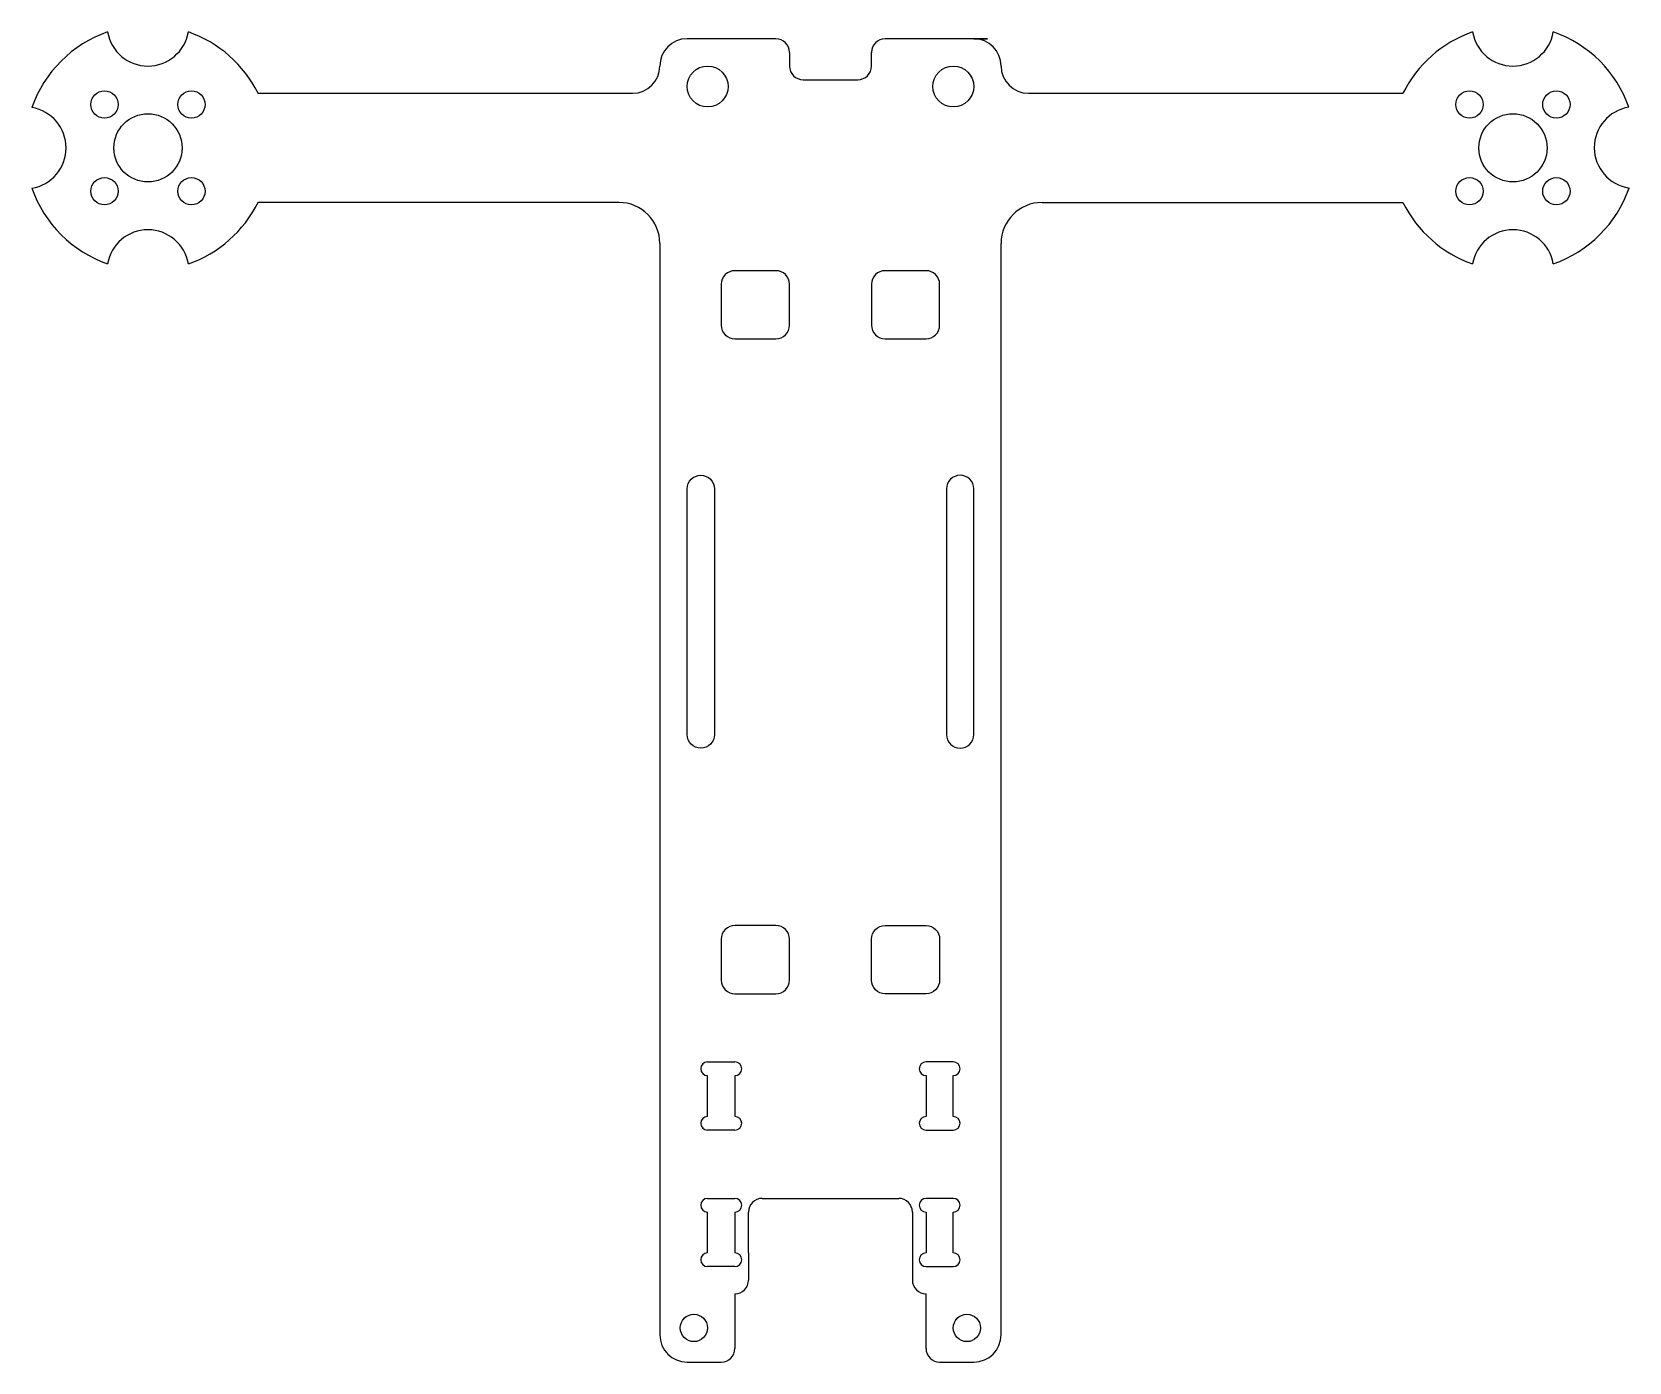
# Model space of a CAD drawing. Header units: millimetres. Extents: x -59 to 59, y -55 to 43.
import ezdxf

# ---------------------------------------------------------------- set-up
doc = ezdxf.new("R2010")
doc.units = ezdxf.units.MM
doc.layers.get('0').update_dxf_attribs({"linetype": 'CONTINUOUS'})

msp = doc.modelspace()

# ---------------------------------------------------------------- linework, layer by layer
for p, q in [((-4, 42), (-10.5, 42)), ((-10.5, 42), (-10.5, 42)), ((-3, 41), (-3, 40)), ((3, 40), (3, 41)), ((11.5, 42), (4, 42)), ((10.5, 42), (11.5, 42)), ((-12.5, 40), (-12.5, 40)), ((12.5, 40), (12.5, 40)), ((-2, 39), (2, 39)), ((-41.94, 38), (-14.5, 38)), ((14.5, 38), (41.94, 38)), ((-15.5, 30), (-41.94, 30)), ((15.5, 30), (41.94, 30)), ((-12.5, 27), (-12.5, -53)), ((12.5, -53), (12.5, 27)), ((9.5, 10), (9.5, 10)), ((8.5, 9), (8.5, -9)), ((10.5, -9), (10.5, 9)), ((9.5, -10), (9.5, -10)), ((-9, -33), (-7, -33)), ((9, -33), (7, -33)), ((-9, -37), (-9, -34)), ((-7, -34), (-7, -37)), ((7, -34), (7, -37)), ((9, -37), (9, -34)), ((-7, -38), (-9, -38)), ((7, -38), (9, -38)), ((-9, -43), (-7, -43)), ((-5, -43), (5, -43)), ((9, -43), (7, -43)), ((-9, -47), (-9, -44)), ((-7, -44), (-7, -47)), ((-6, -47), (-6, -44)), ((6, -44), (6, -47)), ((7, -44), (7, -47)), ((9, -47), (9, -44)), ((-6, -47), (-6, -49)), ((6, -47), (6, -49)), ((-7, -48), (-9, -48)), ((-6, -48), (-6, -48)), ((6, -48), (6, -48)), ((7, -48), (9, -48)), ((-7, -50), (-7, -54)), ((-7, -50), (-7, -50)), ((7, -54), (7, -50)), ((7, -50), (7, -50)), ((-10.5, -55), (-8, -55)), ((8, -55), (10.5, -55))]:
    msp.add_line(p, q)
for points in [[(-8, 24), (-8, 21, 0.414214), (-7, 20), (-4, 20, 0.414214), (-3, 21), (-3, 24, 0.414214), (-4, 25), (-7, 25, 0.414214)], [(8, 21), (8, 24, 0.414214), (7, 25), (4, 25, 0.414214), (3, 24), (3, 21, 0.414214), (4, 20), (7, 20, 0.414214)], [(-9.5, 10), (-9.5, 10, -0.414214), (-8.5, 9), (-8.5, -9, -0.414214), (-9.5, -10), (-9.5, -10, -0.414214), (-10.5, -9), (-10.5, 9, -0.414212)], [(-8, -24), (-8, -27, 0.414214), (-7, -28), (-4, -28, 0.414214), (-3, -27), (-3, -24, 0.414214), (-4, -23), (-7, -23, 0.414214)], [(3, -24, -0.414214), (4, -23), (7, -23, -0.414214), (8, -24), (8, -27, -0.414214), (7, -28), (4, -28, -0.414214), (3, -27)]]:
    msp.add_lwpolyline(points, format="xyb", close=True)
for centre, radius in [((-9, 38.5), 1.5), ((9, 38.5), 1.5), ((-53.18, 37.18), 1), ((-46.82, 37.18), 1), ((46.82, 37.18), 1), ((53.18, 37.18), 1), ((-50, 34), 2.5), ((50, 34), 2.5), ((-53.18, 30.82), 1), ((-46.82, 30.82), 1), ((46.82, 30.82), 1), ((53.18, 30.82), 1), ((-10, -52.5), 1), ((10, -52.5), 1)]:
    msp.add_circle(centre, radius)
for centre, radius, start, end in [((-50, 34), 9, 109.1881, 160.8119), ((-50, 43), 3, 189.594, 350.4059), ((-50, 34), 9, 26.3878, 70.8119), ((50, 34), 9, 109.1881, 153.6127), ((50, 43), 3, 189.5923, 350.4077), ((50, 34), 9, 19.3825, 70.8119), ((-10.5, 40), 2, 90, 179.9972), ((-4, 41), 1, 0, 90), ((4, 41), 1, 90, 180), ((10.5, 40), 2, 0, 89.9971), ((-14.5, 40), 2, 270, 359.9999), ((-2, 40), 1, 180, 270), ((2, 40), 1, -90, 0), ((14.5, 40), 2, 180, 270), ((-59, 34), 3, -80.4059, 80.4059), ((58.96, 34.02), 3, 99.0562, 261.2541), ((-50, 34), 9, 199.1881, 250.8119), ((50, 34), 9, 289.188, 340.9278), ((-50, 34), 9, 289.1881, 333.6122), ((-15.5, 27), 3, 0, 90), ((15.5, 27), 3, 90.007, 180), ((50, 34), 9, 206.3877, 250.812), ((-50, 25), 3, 9.5941, 170.4059), ((50, 25), 3, 9.594, 170.406), ((9.5, 9), 1, 90, 180), ((9.5, 9), 1, 0, 89.9943), ((9.5, -9), 1, 180, 269.9943), ((9.5, -9), 1, -90, 0), ((-9, -33.5), 0.5, 90, 270), ((-7, -33.5), 0.5, -90, 90), ((7, -33.5), 0.5, 90, 270), ((9, -33.5), 0.5, -90, 90), ((-9, -37.5), 0.5, 90, 270), ((-7, -37.5), 0.5, -90, 90), ((7, -37.5), 0.5, 90, 270), ((9, -37.5), 0.5, -90, 90), ((-9, -43.5), 0.5, 90, 270), ((-7, -43.5), 0.5, -90, 90), ((-5, -44), 1, 90, 180), ((5, -44), 1, 0, 90), ((7, -43.5), 0.5, 90, 270), ((9, -43.5), 0.5, -90, 90), ((-9, -47.5), 0.5, 90, 270), ((-7, -47.5), 0.5, -90, 90), ((7, -47.5), 0.5, 90, 270), ((9, -47.5), 0.5, -90, 90), ((-7, -49), 1, -89.9943, 0), ((7, -49), 1, 180, 269.9943), ((-10.5, -53), 2, 180, 270), ((10.5, -53), 2, 270, 360), ((-8, -54), 1, -90, 0), ((8, -54), 1, 180, 270)]:
    msp.add_arc(centre, radius, start, end)

doc.saveas('drawing.dxf')
